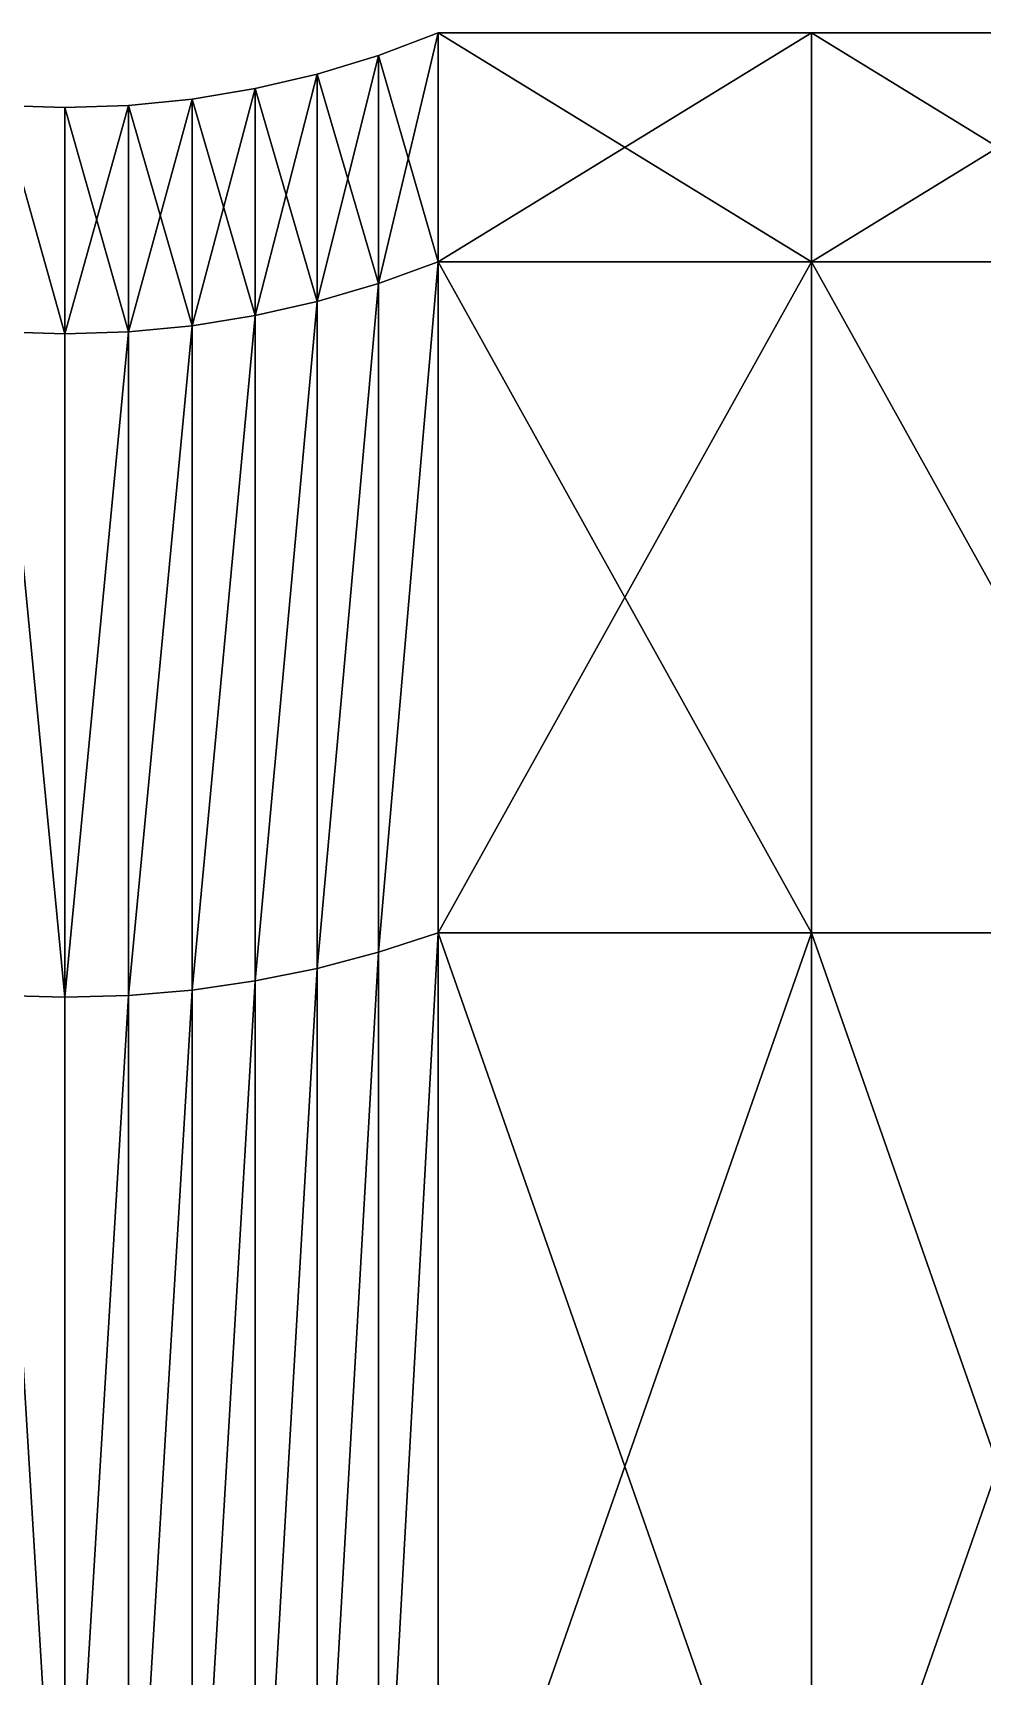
# Model space of a CAD drawing. Header units: millimetres. Extents: x 779 to 931, y 271 to 417.
# Drawn here: x 871.33 to 872.602, y 367.267 to 369.469 of the extents above; entities that cross this region are included whole.
import ezdxf

# ---------------------------------------------------------------- set-up
doc = ezdxf.new("R2010")
doc.units = ezdxf.units.MM

msp = doc.modelspace()

# ---------------------------------------------------------------- linework, layer by layer
at = {"extrusion": (1, -1.22465e-16, -1.83697e-16)}
for p, q in [((871.7932, 369.4391, 13.8467), (871.8732, 369.4694, 13.8467)), ((871.8732, 369.1627, 11.5173), (871.8732, 369.4694, 13.8467)), ((871.8732, 369.4694, 13.8467), (871.8732, 369.1627, 16.176)), ((871.8732, 369.4694, 13.8467), (872.3732, 369.4694, 13.8467)), ((872.3732, 369.4694, 13.8467), (872.3732, 369.1627, 11.5173)), ((872.3732, 369.4694, 13.8467), (872.8732, 369.4694, 13.8467)), ((872.3732, 369.1627, 16.176), (872.3732, 369.4694, 13.8467)), ((871.7114, 369.4141, 13.8467), (871.7932, 369.4391, 13.8467)), ((871.7932, 369.1334, 11.5251), (871.7932, 369.4391, 13.8467)), ((871.7932, 369.4391, 13.8467), (871.7932, 369.1334, 16.1682)), ((871.6281, 369.3946, 13.8467), (871.7114, 369.4141, 13.8467)), ((871.7114, 369.1093, 11.5316), (871.7114, 369.4141, 13.8467)), ((871.7114, 369.4141, 13.8467), (871.7114, 369.1093, 16.1617)), ((871.4586, 369.3722, 13.8467), (871.5437, 369.3806, 13.8467)), ((871.5437, 369.3806, 13.8467), (871.6281, 369.3946, 13.8467)), ((871.5437, 369.077, 11.5403), (871.5437, 369.3806, 13.8467)), ((871.5437, 369.3806, 13.8467), (871.5437, 369.077, 16.1531)), ((871.6281, 369.0905, 11.5366), (871.6281, 369.3946, 13.8467)), ((871.6281, 369.3946, 13.8467), (871.6281, 369.0905, 16.1567)), ((871.2877, 369.3722, 13.8467), (871.3732, 369.3694, 13.8467)), ((871.3732, 369.3694, 13.8467), (871.4586, 369.3722, 13.8467)), ((871.3732, 369.0661, 11.5432), (871.3732, 369.3694, 13.8467)), ((871.3732, 369.3694, 13.8467), (871.3732, 369.0661, 16.1502)), ((871.4586, 369.0688, 11.5424), (871.4586, 369.3722, 13.8467)), ((871.4586, 369.3722, 13.8467), (871.4586, 369.0688, 16.1509)), ((871.7932, 369.1334, 11.5251), (871.8732, 369.1627, 11.5173)), ((871.7932, 369.1334, 16.1682), (871.8732, 369.1627, 16.176)), ((871.8732, 368.2636, 9.3467), (871.8732, 369.1627, 11.5173)), ((871.8732, 369.1627, 16.176), (871.8732, 368.2636, 18.3467)), ((871.8732, 369.1627, 11.5173), (872.3732, 369.1627, 11.5173)), ((871.8732, 369.1627, 16.176), (872.3732, 369.1627, 16.176)), ((872.3732, 368.2636, 18.3467), (872.3732, 369.1627, 16.176)), ((872.3732, 369.1627, 11.5173), (872.8732, 369.1627, 11.5173)), ((872.3732, 369.1627, 16.176), (872.8732, 369.1627, 16.176)), ((872.3732, 369.1627, 11.5173), (872.3732, 368.2636, 9.3467)), ((871.7114, 369.1093, 11.5316), (871.7932, 369.1334, 11.5251)), ((871.7114, 369.1093, 16.1617), (871.7932, 369.1334, 16.1682)), ((871.7932, 368.2374, 9.3618), (871.7932, 369.1334, 11.5251)), ((871.7932, 369.1334, 16.1682), (871.7932, 368.2374, 18.3315)), ((871.5437, 369.077, 11.5403), (871.6281, 369.0905, 11.5366)), ((871.5437, 369.077, 16.1531), (871.6281, 369.0905, 16.1567)), ((871.6281, 369.0905, 11.5366), (871.7114, 369.1093, 11.5316)), ((871.6281, 369.0905, 16.1567), (871.7114, 369.1093, 16.1617)), ((871.6281, 368.1989, 9.384), (871.6281, 369.0905, 11.5366)), ((871.6281, 369.0905, 16.1567), (871.6281, 368.1989, 18.3093)), ((871.7114, 368.2158, 9.3743), (871.7114, 369.1093, 11.5316)), ((871.7114, 369.1093, 16.1617), (871.7114, 368.2158, 18.319)), ((871.2877, 369.0688, 11.5424), (871.3732, 369.0661, 11.5432)), ((871.2877, 369.0688, 16.1509), (871.3732, 369.0661, 16.1502)), ((871.3732, 369.0661, 11.5432), (871.4586, 369.0688, 11.5424)), ((871.3732, 369.0661, 16.1502), (871.4586, 369.0688, 16.1509)), ((871.4586, 369.0688, 11.5424), (871.5437, 369.077, 11.5403)), ((871.4586, 369.0688, 16.1509), (871.5437, 369.077, 16.1531)), ((871.4586, 368.1794, 9.3953), (871.4586, 369.0688, 11.5424)), ((871.4586, 369.0688, 16.1509), (871.4586, 368.1794, 18.2981)), ((871.5437, 368.1867, 9.391), (871.5437, 369.077, 11.5403)), ((871.5437, 369.077, 16.1531), (871.5437, 368.1867, 18.3023)), ((871.3732, 368.177, 9.3967), (871.3732, 369.0661, 11.5432)), ((871.3732, 369.0661, 16.1502), (871.3732, 368.177, 18.2967)), ((871.7932, 368.2374, 9.3618), (871.8732, 368.2636, 9.3467)), ((871.7932, 368.2374, 18.3315), (871.8732, 368.2636, 18.3467)), ((871.8732, 366.8333, 7.4827), (871.8732, 368.2636, 9.3467)), ((871.8732, 368.2636, 18.3467), (871.8732, 366.8333, 20.2106)), ((871.8732, 368.2636, 9.3467), (872.3732, 368.2636, 9.3467)), ((871.8732, 368.2636, 18.3467), (872.3732, 368.2636, 18.3467)), ((872.3732, 366.8333, 20.2106), (872.3732, 368.2636, 18.3467)), ((872.3732, 368.2636, 18.3467), (872.8732, 368.2636, 18.3467)), ((872.3732, 368.2636, 9.3467), (872.8732, 368.2636, 9.3467)), ((872.3732, 368.2636, 9.3467), (872.3732, 366.8333, 7.4827)), ((871.7114, 368.2158, 9.3743), (871.7932, 368.2374, 9.3618)), ((871.7114, 368.2158, 18.319), (871.7932, 368.2374, 18.3315)), ((871.7932, 366.8119, 7.5041), (871.7932, 368.2374, 9.3618)), ((871.7932, 368.2374, 18.3315), (871.7932, 366.8119, 20.1892)), ((871.6281, 368.1989, 9.384), (871.7114, 368.2158, 9.3743)), ((871.6281, 368.1989, 18.3093), (871.7114, 368.2158, 18.319)), ((871.7114, 366.7943, 7.5218), (871.7114, 368.2158, 9.3743)), ((871.7114, 368.2158, 18.319), (871.7114, 366.7943, 20.1716)), ((871.5437, 368.1867, 9.391), (871.6281, 368.1989, 9.384)), ((871.5437, 368.1867, 18.3023), (871.6281, 368.1989, 18.3093)), ((871.6281, 366.7805, 7.5356), (871.6281, 368.1989, 9.384)), ((871.6281, 368.1989, 18.3093), (871.6281, 366.7805, 20.1578)), ((871.2877, 368.1794, 9.3953), (871.3732, 368.177, 9.3967)), ((871.2877, 368.1794, 18.2981), (871.3732, 368.177, 18.2967)), ((871.3732, 368.177, 9.3967), (871.4586, 368.1794, 9.3953)), ((871.3732, 368.177, 18.2967), (871.4586, 368.1794, 18.2981)), ((871.3732, 366.7626, 7.5534), (871.3732, 368.177, 9.3967)), ((871.3732, 368.177, 18.2967), (871.3732, 366.7626, 20.1399)), ((871.4586, 368.1794, 9.3953), (871.5437, 368.1867, 9.391)), ((871.4586, 368.1794, 18.2981), (871.5437, 368.1867, 18.3023)), ((871.4586, 366.7646, 7.5514), (871.4586, 368.1794, 9.3953)), ((871.4586, 368.1794, 18.2981), (871.4586, 366.7646, 20.1419)), ((871.5437, 366.7706, 7.5455), (871.5437, 368.1867, 9.391)), ((871.5437, 368.1867, 18.3023), (871.5437, 366.7706, 20.1479))]:
    msp.add_line(p, q, dxfattribs=at)

# ---------------------------------------------------------------- meshes
at = {"color": 160, "true_color": 0x3232ff}
mesh = msp.add_polyface(dxfattribs=at)
corners = [(871.8732, 369.1627, 11.5173), (871.7932, 369.4391, 13.8467), (871.8732, 369.4694, 13.8467), (871.7932, 369.1334, 11.5251)]
mesh.append_faces([[corners[k] for k in face] for face in [(0, 1, 2), (1, 0, 3)]], dxfattribs={"vtx0": -1, "color": 160})
mesh = msp.add_polyface(dxfattribs=at)
corners = [(871.8732, 369.4694, 13.8467), (871.7932, 369.1334, 16.1682), (871.8732, 369.1627, 16.176), (871.7932, 369.4391, 13.8467)]
mesh.append_faces([[corners[k] for k in face] for face in [(0, 1, 2), (1, 0, 3)]], dxfattribs={"vtx0": -1, "color": 160})
mesh = msp.add_polyface(dxfattribs=at)
corners = [(872.3732, 369.4694, 13.8467), (871.8732, 369.1627, 16.176), (872.3732, 369.1627, 16.176), (871.8732, 369.4694, 13.8467)]
mesh.append_faces([[corners[k] for k in face] for face in [(0, 1, 2), (1, 0, 3)]], dxfattribs={"vtx0": -1, "color": 160})
mesh = msp.add_polyface(dxfattribs=at)
corners = [(872.3732, 369.1627, 11.5173), (871.8732, 369.4694, 13.8467), (872.3732, 369.4694, 13.8467), (871.8732, 369.1627, 11.5173)]
mesh.append_faces([[corners[k] for k in face] for face in [(0, 1, 2), (1, 0, 3)]], dxfattribs={"vtx0": -1, "color": 160})
mesh = msp.add_polyface(dxfattribs=at)
corners = [(872.8732, 369.1627, 11.5173), (872.3732, 369.4694, 13.8467), (872.8732, 369.4694, 13.8467), (872.3732, 369.1627, 11.5173)]
mesh.append_faces([[corners[k] for k in face] for face in [(0, 1, 2), (1, 0, 3)]], dxfattribs={"vtx0": -1, "color": 160})
mesh = msp.add_polyface(dxfattribs=at)
corners = [(872.8732, 369.4694, 13.8467), (872.3732, 369.1627, 16.176), (872.8732, 369.1627, 16.176), (872.3732, 369.4694, 13.8467)]
mesh.append_faces([[corners[k] for k in face] for face in [(0, 1, 2), (1, 0, 3)]], dxfattribs={"vtx0": -1, "color": 160})
at = {"color": 9, "true_color": 0xc6c6c6}
mesh = msp.add_polyface(dxfattribs=at)
corners = [(872.3732, 369.1627, 16.176), (872.3732, 369.1627, 11.5173), (872.3732, 369.4694, 13.8467), (872.3732, 368.2636, 18.3467), (872.3732, 368.2636, 9.3467), (872.3732, 366.8333, 20.2106), (872.3732, 366.8333, 7.4827), (872.3732, 364.9694, 21.6409), (872.3732, 364.9694, 6.0524), (872.3732, 364.7627, 13.8467), (872.3732, 364.6164, 14.9579), (872.3732, 362.7987, 22.54), (872.3732, 364.1875, 15.9933), (872.3732, 363.5052, 16.8825), (872.3732, 362.616, 17.5648), (872.3732, 360.4694, 22.8467), (872.3732, 361.5805, 17.9937), (872.3732, 360.4694, 18.14), (872.3732, 358.14, 22.54), (872.3732, 359.3582, 17.9937), (872.3732, 358.3227, 17.5648), (872.3732, 357.4335, 16.8825), (872.3732, 355.9694, 21.6409), (872.3732, 356.7513, 15.9933), (872.3732, 356.3224, 14.9579), (872.3732, 356.1761, 13.8467), (872.3732, 364.6164, 12.7355), (872.3732, 362.7987, 5.1533), (872.3732, 364.1875, 11.7), (872.3732, 363.5052, 10.8108), (872.3732, 362.616, 10.1286), (872.3732, 360.4694, 4.8467), (872.3732, 361.5805, 9.6997), (872.3732, 360.4694, 9.5534), (872.3732, 359.3582, 9.6997), (872.3732, 358.14, 5.1533), (872.3732, 358.3227, 10.1286), (872.3732, 357.4335, 10.8108), (872.3732, 355.9694, 6.0524), (872.3732, 356.7513, 11.7), (872.3732, 356.3224, 12.7355), (872.3732, 354.1054, 20.2106), (872.3732, 354.1054, 7.4827), (872.3732, 352.6751, 9.3467), (872.3732, 352.6751, 18.3467), (872.3732, 351.776, 16.176), (872.3732, 351.776, 11.5173), (872.3732, 351.4694, 13.8467)]
mesh.append_faces([[corners[k] for k in face] for face in [(0, 1, 2), (46, 45, 47)]], dxfattribs={"vtx0": -1, "color": 9})
mesh.append_faces([[corners[k] for k in face] for face in [(1, 3, 4), (4, 5, 6), (6, 7, 8), (9, 7, 10), (10, 11, 12), (12, 11, 13), (13, 11, 14), (14, 15, 16), (16, 15, 17), (17, 18, 19), (19, 18, 20), (20, 18, 21), (21, 22, 23), (23, 22, 24), (24, 22, 25), (8, 26, 27), (26, 8, 9), (27, 30, 31), (31, 34, 35), (35, 37, 38), (38, 41, 42), (42, 41, 43), (43, 45, 46)]], dxfattribs={"vtx0": -1, "vtx1": -1, "color": 9})
mesh.append_faces([[corners[k] for k in face] for face in [(8, 7, 9), (38, 25, 22)]], dxfattribs={"vtx0": -1, "vtx1": -1, "vtx2": -1, "color": 9})
mesh.append_faces([[corners[k] for k in face] for face in [(1, 0, 3), (4, 3, 5), (6, 5, 7), (10, 7, 11), (14, 11, 15), (17, 15, 18), (21, 18, 22), (27, 26, 28), (27, 28, 29), (27, 29, 30), (31, 30, 32), (31, 32, 33), (31, 33, 34), (35, 34, 36), (35, 36, 37), (38, 37, 39), (38, 39, 40), (38, 40, 25), (38, 22, 41), (43, 41, 44), (43, 44, 45)]], dxfattribs={"vtx0": -1, "vtx2": -1, "color": 9})
at = {"color": 160, "true_color": 0x3232ff}
mesh = msp.add_polyface(dxfattribs=at)
corners = [(871.7932, 369.1334, 11.5251), (871.7114, 369.4141, 13.8467), (871.7932, 369.4391, 13.8467), (871.7114, 369.1093, 11.5316)]
mesh.append_faces([[corners[k] for k in face] for face in [(0, 1, 2), (1, 0, 3)]], dxfattribs={"vtx0": -1, "color": 160})
mesh = msp.add_polyface(dxfattribs=at)
corners = [(871.7932, 369.4391, 13.8467), (871.7114, 369.1093, 16.1617), (871.7932, 369.1334, 16.1682), (871.7114, 369.4141, 13.8467)]
mesh.append_faces([[corners[k] for k in face] for face in [(0, 1, 2), (1, 0, 3)]], dxfattribs={"vtx0": -1, "color": 160})
mesh = msp.add_polyface(dxfattribs=at)
corners = [(871.7114, 369.1093, 11.5316), (871.6281, 369.3946, 13.8467), (871.7114, 369.4141, 13.8467), (871.6281, 369.0905, 11.5366)]
mesh.append_faces([[corners[k] for k in face] for face in [(0, 1, 2), (1, 0, 3)]], dxfattribs={"vtx0": -1, "color": 160})
mesh = msp.add_polyface(dxfattribs=at)
corners = [(871.7114, 369.4141, 13.8467), (871.6281, 369.0905, 16.1567), (871.7114, 369.1093, 16.1617), (871.6281, 369.3946, 13.8467)]
mesh.append_faces([[corners[k] for k in face] for face in [(0, 1, 2), (1, 0, 3)]], dxfattribs={"vtx0": -1, "color": 160})
mesh = msp.add_polyface(dxfattribs=at)
corners = [(871.5437, 369.077, 11.5403), (871.4586, 369.3722, 13.8467), (871.5437, 369.3806, 13.8467), (871.4586, 369.0688, 11.5424)]
mesh.append_faces([[corners[k] for k in face] for face in [(0, 1, 2), (1, 0, 3)]], dxfattribs={"vtx0": -1, "color": 160})
mesh = msp.add_polyface(dxfattribs=at)
corners = [(871.5437, 369.3806, 13.8467), (871.4586, 369.0688, 16.1509), (871.5437, 369.077, 16.1531), (871.4586, 369.3722, 13.8467)]
mesh.append_faces([[corners[k] for k in face] for face in [(0, 1, 2), (1, 0, 3)]], dxfattribs={"vtx0": -1, "color": 160})
mesh = msp.add_polyface(dxfattribs=at)
corners = [(871.6281, 369.0905, 11.5366), (871.5437, 369.3806, 13.8467), (871.6281, 369.3946, 13.8467), (871.5437, 369.077, 11.5403)]
mesh.append_faces([[corners[k] for k in face] for face in [(0, 1, 2), (1, 0, 3)]], dxfattribs={"vtx0": -1, "color": 160})
mesh = msp.add_polyface(dxfattribs=at)
corners = [(871.6281, 369.3946, 13.8467), (871.5437, 369.077, 16.1531), (871.6281, 369.0905, 16.1567), (871.5437, 369.3806, 13.8467)]
mesh.append_faces([[corners[k] for k in face] for face in [(0, 1, 2), (1, 0, 3)]], dxfattribs={"vtx0": -1, "color": 160})
mesh = msp.add_polyface(dxfattribs=at)
corners = [(871.3732, 369.0661, 11.5432), (871.2877, 369.3722, 13.8467), (871.3732, 369.3694, 13.8467), (871.2877, 369.0688, 11.5424)]
mesh.append_faces([[corners[k] for k in face] for face in [(0, 1, 2), (1, 0, 3)]], dxfattribs={"vtx0": -1, "color": 160})
mesh = msp.add_polyface(dxfattribs=at)
corners = [(871.3732, 369.0661, 16.1502), (871.2877, 369.3722, 13.8467), (871.2877, 369.0688, 16.1509), (871.3732, 369.3694, 13.8467)]
mesh.append_faces([[corners[k] for k in face] for face in [(0, 1, 2), (1, 0, 3)]], dxfattribs={"vtx0": -1, "color": 160})
mesh = msp.add_polyface(dxfattribs=at)
corners = [(871.4586, 369.0688, 11.5424), (871.3732, 369.3694, 13.8467), (871.4586, 369.3722, 13.8467), (871.3732, 369.0661, 11.5432)]
mesh.append_faces([[corners[k] for k in face] for face in [(0, 1, 2), (1, 0, 3)]], dxfattribs={"vtx0": -1, "color": 160})
mesh = msp.add_polyface(dxfattribs=at)
corners = [(871.4586, 369.3722, 13.8467), (871.3732, 369.0661, 16.1502), (871.4586, 369.0688, 16.1509), (871.3732, 369.3694, 13.8467)]
mesh.append_faces([[corners[k] for k in face] for face in [(0, 1, 2), (1, 0, 3)]], dxfattribs={"vtx0": -1, "color": 160})
mesh = msp.add_polyface(dxfattribs=at)
corners = [(871.8732, 369.1627, 11.5173), (871.7932, 368.2374, 9.3618), (871.7932, 369.1334, 11.5251), (871.8732, 368.2636, 9.3467)]
mesh.append_faces([[corners[k] for k in face] for face in [(0, 1, 2), (1, 0, 3)]], dxfattribs={"vtx0": -1, "color": 160})
mesh = msp.add_polyface(dxfattribs=at)
corners = [(871.8732, 369.1627, 16.176), (871.7932, 368.2374, 18.3315), (871.8732, 368.2636, 18.3467), (871.7932, 369.1334, 16.1682)]
mesh.append_faces([[corners[k] for k in face] for face in [(0, 1, 2), (1, 0, 3)]], dxfattribs={"vtx0": -1, "color": 160})
mesh = msp.add_polyface(dxfattribs=at)
corners = [(872.3732, 369.1627, 16.176), (871.8732, 368.2636, 18.3467), (872.3732, 368.2636, 18.3467), (871.8732, 369.1627, 16.176)]
mesh.append_faces([[corners[k] for k in face] for face in [(0, 1, 2), (1, 0, 3)]], dxfattribs={"vtx0": -1, "color": 160})
mesh = msp.add_polyface(dxfattribs=at)
corners = [(872.3732, 368.2636, 9.3467), (871.8732, 369.1627, 11.5173), (872.3732, 369.1627, 11.5173), (871.8732, 368.2636, 9.3467)]
mesh.append_faces([[corners[k] for k in face] for face in [(0, 1, 2), (1, 0, 3)]], dxfattribs={"vtx0": -1, "color": 160})
mesh = msp.add_polyface(dxfattribs=at)
corners = [(872.8732, 368.2636, 18.3467), (872.3732, 369.1627, 16.176), (872.3732, 368.2636, 18.3467), (872.8732, 369.1627, 16.176)]
mesh.append_faces([[corners[k] for k in face] for face in [(0, 1, 2), (1, 0, 3)]], dxfattribs={"vtx0": -1, "color": 160})
mesh = msp.add_polyface(dxfattribs=at)
corners = [(872.8732, 368.2636, 9.3467), (872.3732, 369.1627, 11.5173), (872.8732, 369.1627, 11.5173), (872.3732, 368.2636, 9.3467)]
mesh.append_faces([[corners[k] for k in face] for face in [(0, 1, 2), (1, 0, 3)]], dxfattribs={"vtx0": -1, "color": 160})
mesh = msp.add_polyface(dxfattribs=at)
corners = [(871.7932, 369.1334, 11.5251), (871.7114, 368.2158, 9.3743), (871.7114, 369.1093, 11.5316), (871.7932, 368.2374, 9.3618)]
mesh.append_faces([[corners[k] for k in face] for face in [(0, 1, 2), (1, 0, 3)]], dxfattribs={"vtx0": -1, "color": 160})
mesh = msp.add_polyface(dxfattribs=at)
corners = [(871.7932, 369.1334, 16.1682), (871.7114, 368.2158, 18.319), (871.7932, 368.2374, 18.3315), (871.7114, 369.1093, 16.1617)]
mesh.append_faces([[corners[k] for k in face] for face in [(0, 1, 2), (1, 0, 3)]], dxfattribs={"vtx0": -1, "color": 160})
mesh = msp.add_polyface(dxfattribs=at)
corners = [(871.6281, 369.0905, 11.5366), (871.5437, 368.1867, 9.391), (871.5437, 369.077, 11.5403), (871.6281, 368.1989, 9.384)]
mesh.append_faces([[corners[k] for k in face] for face in [(0, 1, 2), (1, 0, 3)]], dxfattribs={"vtx0": -1, "color": 160})
mesh = msp.add_polyface(dxfattribs=at)
corners = [(871.6281, 369.0905, 16.1567), (871.5437, 368.1867, 18.3023), (871.6281, 368.1989, 18.3093), (871.5437, 369.077, 16.1531)]
mesh.append_faces([[corners[k] for k in face] for face in [(0, 1, 2), (1, 0, 3)]], dxfattribs={"vtx0": -1, "color": 160})
mesh = msp.add_polyface(dxfattribs=at)
corners = [(871.7114, 369.1093, 11.5316), (871.6281, 368.1989, 9.384), (871.6281, 369.0905, 11.5366), (871.7114, 368.2158, 9.3743)]
mesh.append_faces([[corners[k] for k in face] for face in [(0, 1, 2), (1, 0, 3)]], dxfattribs={"vtx0": -1, "color": 160})
mesh = msp.add_polyface(dxfattribs=at)
corners = [(871.7114, 369.1093, 16.1617), (871.6281, 368.1989, 18.3093), (871.7114, 368.2158, 18.319), (871.6281, 369.0905, 16.1567)]
mesh.append_faces([[corners[k] for k in face] for face in [(0, 1, 2), (1, 0, 3)]], dxfattribs={"vtx0": -1, "color": 160})
mesh = msp.add_polyface(dxfattribs=at)
corners = [(871.3732, 368.177, 9.3967), (871.2877, 369.0688, 11.5424), (871.3732, 369.0661, 11.5432), (871.2877, 368.1794, 9.3953)]
mesh.append_faces([[corners[k] for k in face] for face in [(0, 1, 2), (1, 0, 3)]], dxfattribs={"vtx0": -1, "color": 160})
mesh = msp.add_polyface(dxfattribs=at)
corners = [(871.3732, 368.177, 18.2967), (871.2877, 369.0688, 16.1509), (871.2877, 368.1794, 18.2981), (871.3732, 369.0661, 16.1502)]
mesh.append_faces([[corners[k] for k in face] for face in [(0, 1, 2), (1, 0, 3)]], dxfattribs={"vtx0": -1, "color": 160})
mesh = msp.add_polyface(dxfattribs=at)
corners = [(871.4586, 369.0688, 11.5424), (871.3732, 368.177, 9.3967), (871.3732, 369.0661, 11.5432), (871.4586, 368.1794, 9.3953)]
mesh.append_faces([[corners[k] for k in face] for face in [(0, 1, 2), (1, 0, 3)]], dxfattribs={"vtx0": -1, "color": 160})
mesh = msp.add_polyface(dxfattribs=at)
corners = [(871.4586, 369.0688, 16.1509), (871.3732, 368.177, 18.2967), (871.4586, 368.1794, 18.2981), (871.3732, 369.0661, 16.1502)]
mesh.append_faces([[corners[k] for k in face] for face in [(0, 1, 2), (1, 0, 3)]], dxfattribs={"vtx0": -1, "color": 160})
mesh = msp.add_polyface(dxfattribs=at)
corners = [(871.5437, 369.077, 11.5403), (871.4586, 368.1794, 9.3953), (871.4586, 369.0688, 11.5424), (871.5437, 368.1867, 9.391)]
mesh.append_faces([[corners[k] for k in face] for face in [(0, 1, 2), (1, 0, 3)]], dxfattribs={"vtx0": -1, "color": 160})
mesh = msp.add_polyface(dxfattribs=at)
corners = [(871.5437, 369.077, 16.1531), (871.4586, 368.1794, 18.2981), (871.5437, 368.1867, 18.3023), (871.4586, 369.0688, 16.1509)]
mesh.append_faces([[corners[k] for k in face] for face in [(0, 1, 2), (1, 0, 3)]], dxfattribs={"vtx0": -1, "color": 160})
mesh = msp.add_polyface(dxfattribs=at)
corners = [(871.8732, 368.2636, 9.3467), (871.7932, 366.8119, 7.5041), (871.7932, 368.2374, 9.3618), (871.8732, 366.8333, 7.4827)]
mesh.append_faces([[corners[k] for k in face] for face in [(0, 1, 2), (1, 0, 3)]], dxfattribs={"vtx0": -1, "color": 160})
mesh = msp.add_polyface(dxfattribs=at)
corners = [(871.8732, 368.2636, 18.3467), (871.7932, 366.8119, 20.1892), (871.8732, 366.8333, 20.2106), (871.7932, 368.2374, 18.3315)]
mesh.append_faces([[corners[k] for k in face] for face in [(0, 1, 2), (1, 0, 3)]], dxfattribs={"vtx0": -1, "color": 160})
mesh = msp.add_polyface(dxfattribs=at)
corners = [(872.3732, 368.2636, 18.3467), (871.8732, 366.8333, 20.2106), (872.3732, 366.8333, 20.2106), (871.8732, 368.2636, 18.3467)]
mesh.append_faces([[corners[k] for k in face] for face in [(0, 1, 2), (1, 0, 3)]], dxfattribs={"vtx0": -1, "color": 160})
mesh = msp.add_polyface(dxfattribs=at)
corners = [(872.3732, 366.8333, 7.4827), (871.8732, 368.2636, 9.3467), (872.3732, 368.2636, 9.3467), (871.8732, 366.8333, 7.4827)]
mesh.append_faces([[corners[k] for k in face] for face in [(0, 1, 2), (1, 0, 3)]], dxfattribs={"vtx0": -1, "color": 160})
mesh = msp.add_polyface(dxfattribs=at)
corners = [(872.8732, 366.8333, 7.4827), (872.3732, 368.2636, 9.3467), (872.8732, 368.2636, 9.3467), (872.3732, 366.8333, 7.4827)]
mesh.append_faces([[corners[k] for k in face] for face in [(0, 1, 2), (1, 0, 3)]], dxfattribs={"vtx0": -1, "color": 160})
mesh = msp.add_polyface(dxfattribs=at)
corners = [(872.8732, 368.2636, 18.3467), (872.3732, 366.8333, 20.2106), (872.8732, 366.8333, 20.2106), (872.3732, 368.2636, 18.3467)]
mesh.append_faces([[corners[k] for k in face] for face in [(0, 1, 2), (1, 0, 3)]], dxfattribs={"vtx0": -1, "color": 160})
mesh = msp.add_polyface(dxfattribs=at)
corners = [(871.7932, 368.2374, 9.3618), (871.7114, 366.7943, 7.5218), (871.7114, 368.2158, 9.3743), (871.7932, 366.8119, 7.5041)]
mesh.append_faces([[corners[k] for k in face] for face in [(0, 1, 2), (1, 0, 3)]], dxfattribs={"vtx0": -1, "color": 160})
mesh = msp.add_polyface(dxfattribs=at)
corners = [(871.7932, 368.2374, 18.3315), (871.7114, 366.7943, 20.1716), (871.7932, 366.8119, 20.1892), (871.7114, 368.2158, 18.319)]
mesh.append_faces([[corners[k] for k in face] for face in [(0, 1, 2), (1, 0, 3)]], dxfattribs={"vtx0": -1, "color": 160})
mesh = msp.add_polyface(dxfattribs=at)
corners = [(871.7114, 368.2158, 9.3743), (871.6281, 366.7805, 7.5356), (871.6281, 368.1989, 9.384), (871.7114, 366.7943, 7.5218)]
mesh.append_faces([[corners[k] for k in face] for face in [(0, 1, 2), (1, 0, 3)]], dxfattribs={"vtx0": -1, "color": 160})
mesh = msp.add_polyface(dxfattribs=at)
corners = [(871.7114, 368.2158, 18.319), (871.6281, 366.7805, 20.1578), (871.7114, 366.7943, 20.1716), (871.6281, 368.1989, 18.3093)]
mesh.append_faces([[corners[k] for k in face] for face in [(0, 1, 2), (1, 0, 3)]], dxfattribs={"vtx0": -1, "color": 160})
mesh = msp.add_polyface(dxfattribs=at)
corners = [(871.6281, 368.1989, 9.384), (871.5437, 366.7706, 7.5455), (871.5437, 368.1867, 9.391), (871.6281, 366.7805, 7.5356)]
mesh.append_faces([[corners[k] for k in face] for face in [(0, 1, 2), (1, 0, 3)]], dxfattribs={"vtx0": -1, "color": 160})
mesh = msp.add_polyface(dxfattribs=at)
corners = [(871.6281, 368.1989, 18.3093), (871.5437, 366.7706, 20.1479), (871.6281, 366.7805, 20.1578), (871.5437, 368.1867, 18.3023)]
mesh.append_faces([[corners[k] for k in face] for face in [(0, 1, 2), (1, 0, 3)]], dxfattribs={"vtx0": -1, "color": 160})
mesh = msp.add_polyface(dxfattribs=at)
corners = [(871.3732, 366.7626, 7.5534), (871.2877, 368.1794, 9.3953), (871.3732, 368.177, 9.3967), (871.2877, 366.7646, 7.5514)]
mesh.append_faces([[corners[k] for k in face] for face in [(0, 1, 2), (1, 0, 3)]], dxfattribs={"vtx0": -1, "color": 160})
mesh = msp.add_polyface(dxfattribs=at)
corners = [(871.3732, 366.7626, 20.1399), (871.2877, 368.1794, 18.2981), (871.2877, 366.7646, 20.1419), (871.3732, 368.177, 18.2967)]
mesh.append_faces([[corners[k] for k in face] for face in [(0, 1, 2), (1, 0, 3)]], dxfattribs={"vtx0": -1, "color": 160})
mesh = msp.add_polyface(dxfattribs=at)
corners = [(871.4586, 368.1794, 9.3953), (871.3732, 366.7626, 7.5534), (871.3732, 368.177, 9.3967), (871.4586, 366.7646, 7.5514)]
mesh.append_faces([[corners[k] for k in face] for face in [(0, 1, 2), (1, 0, 3)]], dxfattribs={"vtx0": -1, "color": 160})
mesh = msp.add_polyface(dxfattribs=at)
corners = [(871.4586, 368.1794, 18.2981), (871.3732, 366.7626, 20.1399), (871.4586, 366.7646, 20.1419), (871.3732, 368.177, 18.2967)]
mesh.append_faces([[corners[k] for k in face] for face in [(0, 1, 2), (1, 0, 3)]], dxfattribs={"vtx0": -1, "color": 160})
mesh = msp.add_polyface(dxfattribs=at)
corners = [(871.5437, 368.1867, 9.391), (871.4586, 366.7646, 7.5514), (871.4586, 368.1794, 9.3953), (871.5437, 366.7706, 7.5455)]
mesh.append_faces([[corners[k] for k in face] for face in [(0, 1, 2), (1, 0, 3)]], dxfattribs={"vtx0": -1, "color": 160})
mesh = msp.add_polyface(dxfattribs=at)
corners = [(871.5437, 368.1867, 18.3023), (871.4586, 366.7646, 20.1419), (871.5437, 366.7706, 20.1479), (871.4586, 368.1794, 18.2981)]
mesh.append_faces([[corners[k] for k in face] for face in [(0, 1, 2), (1, 0, 3)]], dxfattribs={"vtx0": -1, "color": 160})

doc.saveas('drawing.dxf')
